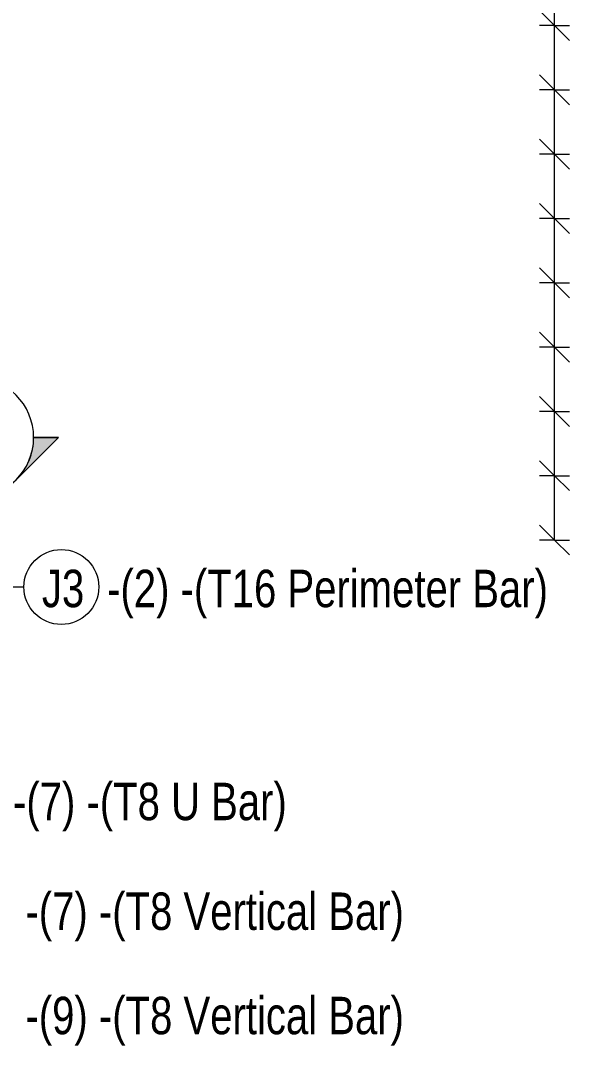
# Model space of a CAD drawing. Header units: millimetres. Extents: x 12491 to 23610, y -3081 to 6026.
# Drawn here: x 16603 to 18069, y -2711 to 26 of the extents above; entities that cross this region are included whole.
import ezdxf

# ---------------------------------------------------------------- set-up
doc = ezdxf.new("R2010")
doc.units = ezdxf.units.MM
for name, color, linetype, lineweight in [('A-ANNO-DIMS', 211, 'Continuous', 9), ('A-ANNO-DIMS-40', 211, 'Continuous', 9), ('G-ANNO-SYMB', 111, 'Continuous', 9), ('S-RBAR-IDEN', 171, 'Continuous', 9)]:
    doc.layers.add(name, color=color, linetype=linetype, lineweight=lineweight)
doc.styles.add('Nirmala UI Semilight', font='NirmalaS.ttf', dxfattribs={"width": 0.8, "height": 100})
doc.dimstyles.new('Arrow_Filled_-_2_5_NI_UI', dxfattribs={"dimscale": 304.8, "dimtxt": 104.736395, "dimasz": 0.262467, "dimexe": 0.131234, "dimexo": 0.0625, "dimgap": 0.131234, "dimtad": 1, "dimdec": 4, "dimzin": 0, "dimdsep": 46, "dimtxsty": 'Nirmala UI Semilight', "dimblk1": 'OBLIQUE', "dimblk2": 'OBLIQUE', "dimsah": 1, "dimcen": 0.09, "dimazin": 0, "dimtfac": 1, "dimtdec": 4, "dimtix": 1, "dimtmove": 0, "dimatfit": 3, "dimfxl": 0.131234, "dimfxlon": 1, "dimtvp": 1, "dimtolj": 1, "dimtzin": 0, "dimarcsym": 2})

# ---------------------------------------------------------------- blocks, each defined once
blk = doc.blocks.new('Detail View - M_Section Head - Filled SHOP DWG-1002450-Elevation Front 1')
at = {"layer": 'G-ANNO-SYMB'}
h = blk.add_hatch(color=256, dxfattribs=at)
edge = h.paths.add_edge_path()
edge.add_line((16252.2, 3732.8), (16318.5, 3732.8))
edge.add_arc((16478.5, 3732.8), 160, 180, 225)
edge.add_line((16365.4, 3619.7), (16252.2, 3732.8))
h = blk.add_hatch(color=256, dxfattribs=at)
edge = h.paths.add_edge_path()
edge.add_line((16704.8, 3732.8), (16591.6, 3619.7))
edge.add_arc((16478.5, 3732.8), 160, 315, 360)
edge.add_line((16638.5, 3732.8), (16704.8, 3732.8))
h = blk.add_hatch(color=256, dxfattribs=at)
edge = h.paths.add_edge_path()
edge.add_line((16478.5, 3506.5), (16365.4, 3619.7))
edge.add_arc((16478.5, 3732.8), 160, 225, 270)
edge.add_line((16478.5, 3572.8), (16478.5, 3506.5))
h = blk.add_hatch(color=256, dxfattribs=at)
edge = h.paths.add_edge_path()
edge.add_line((16478.5, 3506.5), (16478.5, 3572.8))
edge.add_arc((16478.5, 3732.8), 160, 270, 315)
edge.add_line((16591.6, 3619.7), (16478.5, 3506.5))
for p, q in [((16478.5, 3506.5), (16252.2, 3732.8)), ((16318.5, 3732.8), (16252.2, 3732.8)), ((16252.2, 3732.8), (16365.4, 3619.7)), ((16318.5, 3732.8), (16252.2, 3732.8)), ((16478.5, 3506.5), (16704.8, 3732.8)), ((16591.6, 3619.7), (16704.8, 3732.8)), ((16638.5, 3732.8), (16704.8, 3732.8)), ((16704.8, 3732.8), (16638.5, 3732.8)), ((16365.4, 3619.7), (16478.5, 3506.5)), ((16478.5, 3506.5), (16591.6, 3619.7)), ((16478.5, 3572.8), (16478.5, 3506.5)), ((16478.5, 3506.5), (16478.5, 3572.8))]:
    blk.add_line(p, q, dxfattribs=at)
for start, end in [(360, 180), (180, 360), (180, 225), (315, 0), (225, 270), (270, 315)]:
    blk.add_arc((16478.5, 3732.8), 160, start, end, dxfattribs=at)
blk = doc.blocks.new('M_Rebar Tag_rfa MARK - ARROW-794226-Elevation Front 1')
at = {"layer": 'S-RBAR-IDEN'}
blk.add_circle((16483.4, 3981.5), 100, dxfattribs=at)
blk = doc.blocks.new('DIMBLOCK138-Elevation Front 1')
at = {"layer": 'A-ANNO-DIMS-40'}
for p, q in [((18029, -1189.2), (17989, -1149.2)), ((18029, -1189.2), (17989, -1189.2)), ((18029, -1361), (18029, -1189.2)), ((18029, -1189.2), (18069, -1229.2)), ((18029, -1189.2), (18069, -1189.2)), ((18029, -1361), (17989, -1321)), ((18029, -1361), (17989, -1361)), ((18029, -1361), (18069, -1401)), ((18029, -1361), (18069, -1361))]:
    blk.add_line(p, q, dxfattribs=at)
blk = doc.blocks.new('_Oblique')
at = {"color": 0, "linetype": 'ByBlock', "lineweight": -2}
blk.add_line((-0.5, -0.5), (0.5, 0.5), dxfattribs=at)
blk = doc.blocks.new('DIMBLOCK139-Elevation Front 1')
at = {"layer": 'A-ANNO-DIMS-40'}
for p, q in [((18029, -1017.5), (17989, -977.5)), ((18029, -1017.5), (17989, -1017.5)), ((18029, -1189.2), (18029, -1017.5)), ((18029, -1017.5), (18069, -1057.5)), ((18029, -1017.5), (18069, -1017.5)), ((18029, -1189.2), (17989, -1149.2)), ((18029, -1189.2), (17989, -1189.2)), ((18029, -1189.2), (18069, -1229.2)), ((18029, -1189.2), (18069, -1189.2))]:
    blk.add_line(p, q, dxfattribs=at)
blk = doc.blocks.new('DIMBLOCK140-Elevation Front 1')
at = {"layer": 'A-ANNO-DIMS-40'}
for p, q in [((18029, -845.7), (17989, -805.7)), ((18029, -845.7), (17989, -845.7)), ((18029, -1017.5), (18029, -845.7)), ((18029, -845.7), (18069, -885.7)), ((18029, -845.7), (18069, -845.7)), ((18029, -1017.5), (17989, -977.5)), ((18029, -1017.5), (17989, -1017.5)), ((18029, -1017.5), (18069, -1057.5)), ((18029, -1017.5), (18069, -1017.5))]:
    blk.add_line(p, q, dxfattribs=at)
blk = doc.blocks.new('DIMBLOCK141-Elevation Front 1')
at = {"layer": 'A-ANNO-DIMS-40'}
for p, q in [((18029, -674), (17989, -634)), ((18029, -674), (17989, -674)), ((18029, -845.7), (18029, -674)), ((18029, -674), (18069, -714)), ((18029, -674), (18069, -674)), ((18029, -845.7), (17989, -805.7)), ((18029, -845.7), (17989, -845.7)), ((18029, -845.7), (18069, -885.7)), ((18029, -845.7), (18069, -845.7))]:
    blk.add_line(p, q, dxfattribs=at)
blk = doc.blocks.new('DIMBLOCK142-Elevation Front 1')
at = {"layer": 'A-ANNO-DIMS-40'}
for p, q in [((18029, -502.2), (17989, -462.2)), ((18029, -502.2), (17989, -502.2)), ((18029, -674), (18029, -502.2)), ((18029, -502.2), (18069, -542.2)), ((18029, -502.2), (18069, -502.2)), ((18029, -674), (17989, -634)), ((18029, -674), (17989, -674)), ((18029, -674), (18069, -714)), ((18029, -674), (18069, -674))]:
    blk.add_line(p, q, dxfattribs=at)
blk = doc.blocks.new('DIMBLOCK143-Elevation Front 1')
at = {"layer": 'A-ANNO-DIMS-40'}
for p, q in [((18029, -330.4), (17989, -290.4)), ((18029, -330.4), (17989, -330.4)), ((18029, -502.2), (18029, -330.4)), ((18029, -330.4), (18069, -370.4)), ((18029, -330.4), (18069, -330.4)), ((18029, -502.2), (17989, -462.2)), ((18029, -502.2), (17989, -502.2)), ((18029, -502.2), (18069, -542.2)), ((18029, -502.2), (18069, -502.2))]:
    blk.add_line(p, q, dxfattribs=at)
blk = doc.blocks.new('DIMBLOCK144-Elevation Front 1')
at = {"layer": 'A-ANNO-DIMS-40'}
for p, q in [((18029, -158.7), (17989, -118.7)), ((18029, -158.7), (17989, -158.7)), ((18029, -330.4), (18029, -158.7)), ((18029, -158.7), (18069, -198.7)), ((18029, -158.7), (18069, -158.7)), ((18029, -330.4), (17989, -290.4)), ((18029, -330.4), (17989, -330.4)), ((18029, -330.4), (18069, -370.4)), ((18029, -330.4), (18069, -330.4))]:
    blk.add_line(p, q, dxfattribs=at)
blk = doc.blocks.new('DIMBLOCK145-Elevation Front 1')
at = {"layer": 'A-ANNO-DIMS-40'}
for p, q in [((18029, 13.1), (17989, 53.1)), ((18029, 13.1), (17989, 13.1)), ((18029, -158.7), (18029, 13.1)), ((18029, 13.1), (18069, -26.9)), ((18029, 13.1), (18069, 13.1)), ((18029, -158.7), (17989, -118.7)), ((18029, -158.7), (17989, -158.7)), ((18029, -158.7), (18069, -198.7)), ((18029, -158.7), (18069, -158.7))]:
    blk.add_line(p, q, dxfattribs=at)
blk = doc.blocks.new('DIMBLOCK146-Elevation Front 1')
at = {"layer": 'A-ANNO-DIMS-40'}
for p, q in [((18029, 184.8), (17989, 224.8)), ((18029, 184.8), (17989, 184.8)), ((18029, 13.1), (18029, 184.8)), ((18029, 184.8), (18069, 144.8)), ((18029, 184.8), (18069, 184.8)), ((18029, 13.1), (17989, 53.1)), ((18029, 13.1), (17989, 13.1)), ((18029, 13.1), (18069, -26.9)), ((18029, 13.1), (18069, 13.1))]:
    blk.add_line(p, q, dxfattribs=at)
blk = doc.blocks.new('DIMBLOCK167-Elevation Front 1')
at = {"layer": 'A-ANNO-DIMS-40'}
for p, q in [((18029, 3620), (17989, 3660)), ((18029, 3620), (17989, 3620)), ((18029, -1361), (18029, 3620)), ((18029, 3448.2), (18029, 3620)), ((18029, 3620), (18069, 3580)), ((18029, 3620), (18069, 3620)), ((18029, 3448.2), (17989, 3488.2)), ((18029, 3448.2), (17989, 3448.2)), ((18029, 3276.5), (18029, 3448.2)), ((18029, 3448.2), (18069, 3408.2)), ((18029, 3448.2), (18069, 3448.2)), ((18029, 3276.5), (17989, 3316.5)), ((18029, 3276.5), (17989, 3276.5)), ((18029, 3104.7), (18029, 3276.5)), ((18029, 3276.5), (18069, 3236.5)), ((18029, 3276.5), (18069, 3276.5)), ((18029, 3104.7), (17989, 3144.7)), ((18029, 3104.7), (17989, 3104.7)), ((18029, 2933), (18029, 3104.7)), ((18029, 3104.7), (18069, 3064.7)), ((18029, 3104.7), (18069, 3104.7)), ((18029, 2933), (17989, 2973)), ((18029, 2933), (17989, 2933)), ((18029, 2761.2), (18029, 2933)), ((18029, 2933), (18069, 2893)), ((18029, 2933), (18069, 2933)), ((18029, 2761.2), (17989, 2801.2)), ((18029, 2761.2), (17989, 2761.2)), ((18029, 2589.4), (18029, 2761.2)), ((18029, 2761.2), (18069, 2721.2)), ((18029, 2761.2), (18069, 2761.2)), ((18029, 2589.4), (17989, 2629.4)), ((18029, 2589.4), (17989, 2589.4)), ((18029, 2417.7), (18029, 2589.4)), ((18029, 2589.4), (18069, 2549.4)), ((18029, 2589.4), (18069, 2589.4)), ((18029, 2417.7), (17989, 2457.7)), ((18029, 2417.7), (17989, 2417.7)), ((18029, 2245.9), (18029, 2417.7)), ((18029, 2417.7), (18069, 2377.7)), ((18029, 2417.7), (18069, 2417.7)), ((18029, 2245.9), (17989, 2285.9)), ((18029, 2245.9), (17989, 2245.9)), ((18029, 2074.2), (18029, 2245.9)), ((18029, 2245.9), (18069, 2205.9)), ((18029, 2245.9), (18069, 2245.9)), ((18029, 2074.2), (17989, 2114.2)), ((18029, 2074.2), (17989, 2074.2)), ((18029, 1902.4), (18029, 2074.2)), ((18029, 2074.2), (18069, 2034.2)), ((18029, 2074.2), (18069, 2074.2)), ((18029, 1902.4), (17989, 1942.4)), ((18029, 1902.4), (17989, 1902.4)), ((18029, 1730.7), (18029, 1902.4)), ((18029, 1902.4), (18069, 1862.4)), ((18029, 1902.4), (18069, 1902.4)), ((18029, 1730.7), (17989, 1770.7)), ((18029, 1730.7), (17989, 1730.7)), ((18029, 1558.9), (18029, 1730.7)), ((18029, 1730.7), (18069, 1690.7)), ((18029, 1730.7), (18069, 1730.7)), ((18029, 1558.9), (17989, 1598.9)), ((18029, 1558.9), (17989, 1558.9)), ((18029, 1387.1), (18029, 1558.9)), ((18029, 1558.9), (18069, 1518.9)), ((18029, 1558.9), (18069, 1558.9)), ((18029, 1387.1), (17989, 1427.1)), ((18029, 1387.1), (17989, 1387.1)), ((18029, 1215.4), (18029, 1387.1)), ((18029, 1387.1), (18069, 1347.1)), ((18029, 1387.1), (18069, 1387.1)), ((18029, 1215.4), (17989, 1255.4)), ((18029, 1215.4), (17989, 1215.4)), ((18029, 1043.6), (18029, 1215.4)), ((18029, 1215.4), (18069, 1175.4)), ((18029, 1215.4), (18069, 1215.4)), ((18029, 1043.6), (17989, 1083.6)), ((18029, 1043.6), (17989, 1043.6)), ((18029, 871.9), (18029, 1043.6)), ((18029, 1043.6), (18069, 1003.6)), ((18029, 1043.6), (18069, 1043.6)), ((18029, 871.9), (17989, 911.9)), ((18029, 871.9), (17989, 871.9)), ((18029, 700.1), (18029, 871.9)), ((18029, 871.9), (18069, 831.9)), ((18029, 871.9), (18069, 871.9)), ((18029, 700.1), (17989, 740.1)), ((18029, 700.1), (17989, 700.1)), ((18029, 528.3), (18029, 700.1)), ((18029, 700.1), (18069, 660.1)), ((18029, 700.1), (18069, 700.1)), ((18029, 528.3), (17989, 568.3)), ((18029, 528.3), (17989, 528.3)), ((18029, 356.6), (18029, 528.3)), ((18029, 528.3), (18069, 488.3)), ((18029, 528.3), (18069, 528.3)), ((18029, 356.6), (17989, 396.6)), ((18029, 356.6), (17989, 356.6)), ((18029, 184.8), (18029, 356.6)), ((18029, 356.6), (18069, 316.6)), ((18029, 356.6), (18069, 356.6)), ((18029, 184.8), (17989, 224.8)), ((18029, 184.8), (17989, 184.8)), ((18029, 13.1), (18029, 184.8)), ((18029, 184.8), (18069, 144.8)), ((18029, 184.8), (18069, 184.8)), ((18029, 13.1), (17989, 53.1)), ((18029, 13.1), (17989, 13.1)), ((18029, -158.7), (18029, 13.1)), ((18029, 13.1), (18069, -26.9)), ((18029, 13.1), (18069, 13.1)), ((18029, -158.7), (17989, -118.7)), ((18029, -158.7), (17989, -158.7)), ((18029, -330.4), (18029, -158.7)), ((18029, -158.7), (18069, -198.7)), ((18029, -158.7), (18069, -158.7)), ((18029, -330.4), (17989, -290.4)), ((18029, -330.4), (17989, -330.4)), ((18029, -502.2), (18029, -330.4)), ((18029, -330.4), (18069, -370.4)), ((18029, -330.4), (18069, -330.4)), ((18029, -502.2), (17989, -462.2)), ((18029, -502.2), (17989, -502.2)), ((18029, -674), (18029, -502.2)), ((18029, -502.2), (18069, -542.2)), ((18029, -502.2), (18069, -502.2)), ((18029, -674), (17989, -634)), ((18029, -674), (17989, -674)), ((18029, -845.7), (18029, -674)), ((18029, -674), (18069, -714)), ((18029, -674), (18069, -674)), ((18029, -845.7), (17989, -805.7)), ((18029, -845.7), (17989, -845.7)), ((18029, -1017.5), (18029, -845.7)), ((18029, -845.7), (18069, -885.7)), ((18029, -845.7), (18069, -845.7)), ((18029, -1017.5), (17989, -977.5)), ((18029, -1017.5), (17989, -1017.5)), ((18029, -1189.2), (18029, -1017.5)), ((18029, -1017.5), (18069, -1057.5)), ((18029, -1017.5), (18069, -1017.5)), ((18029, -1189.2), (17989, -1149.2)), ((18029, -1189.2), (17989, -1189.2)), ((18029, -1361), (18029, -1189.2)), ((18029, -1189.2), (18069, -1229.2)), ((18029, -1189.2), (18069, -1189.2)), ((18029, -1361), (17989, -1321)), ((18029, -1361), (17989, -1361)), ((18029, -1361), (18069, -1401)), ((18029, -1361), (18069, -1361))]:
    blk.add_line(p, q, dxfattribs=at)
blk = doc.blocks.new('_None')

msp = doc.modelspace()

# ---------------------------------------------------------------- linework, layer by layer
at = {"layer": 'S-RBAR-IDEN'}
msp.add_line((16221.01672, -1486.42195), (16612.41781, -1486.42195), dxfattribs=at)

# ---------------------------------------------------------------- block references
at = {"layer": 'G-ANNO-SYMB'}
msp.add_blockref('Detail View - M_Section Head - Filled SHOP DWG-1002450-Elevation Front 1', (0, -4820), dxfattribs=at)
at = {"layer": 'S-RBAR-IDEN'}
msp.add_blockref('M_Rebar Tag_rfa MARK - ARROW-794226-Elevation Front 1', (229.04483, -5467.92804), dxfattribs=at)

# ---------------------------------------------------------------- texts
at = {"layer": 'S-RBAR-IDEN', "char_height": 100, "attachment_point": 1, "style": 'Nirmala UI Semilight'}
for s, insert, width in [('J3', (16660.60865, -1440.34005), 118.0084), ('-(2) -(T16 Perimeter Bar)', (16834.62916, -1440.34005), 1398.143), ('-(7) -(T8 U Bar)', (16583.39367, -2009.17447), 869.6706), ('-(7) -(T8 Vertical Bar)', (16616.558, -2302.28159), 1213.4342), ('-(9) -(T8 Vertical Bar)', (16616.558, -2580.77271), 1215.9996)]:
    msp.add_mtext(s, dxfattribs=dict(at, insert=insert, width=width))

# ---------------------------------------------------------------- dimensions: what is measured, and where the dimension line sits
at = {"layer": 'A-ANNO-DIMS'}
for base, p1, p2, text, override, picture, middle in [((18028.97811, 3620), (17988.97811, -1361), (17988.97811, 3620), '4981', {"dimpost": '<>', "dimblk1": 'None', "dimblk2": 'None', "dimsah": 1, "dimfxl": 4981}, 'DIMBLOCK167-Elevation Front 1', (17936.99066, 1129.5)), ((18028.97811, 184.82759), (17988.97811, 13.06897), (17988.97811, 184.82759), ' ', {"dimpost": '<>', "dimfxl": 171.758621}, 'DIMBLOCK146-Elevation Front 1', (18028.97811, 98.94828)), ((18028.97811, 13.06897), (17988.97811, -158.68966), (17988.97811, 13.06897), ' ', {"dimpost": '<>', "dimfxl": 171.758621}, 'DIMBLOCK145-Elevation Front 1', (18028.97811, -72.81034)), ((18028.97811, -158.68966), (17988.97811, -330.44828), (17988.97811, -158.68966), ' ', {"dimpost": '<>', "dimfxl": 171.758621}, 'DIMBLOCK144-Elevation Front 1', (18028.97811, -244.56897)), ((18028.97811, -330.44828), (17988.97811, -502.2069), (17988.97811, -330.44828), ' ', {"dimpost": '<>', "dimfxl": 171.758621}, 'DIMBLOCK143-Elevation Front 1', (18028.97811, -416.32759)), ((18028.97811, -502.2069), (17988.97811, -673.96552), (17988.97811, -502.2069), ' ', {"dimpost": '<>', "dimfxl": 171.758621}, 'DIMBLOCK142-Elevation Front 1', (18028.97811, -588.08621)), ((18028.97811, -673.96552), (17988.97811, -845.72414), (17988.97811, -673.96552), ' ', {"dimpost": '<>', "dimfxl": 171.758621}, 'DIMBLOCK141-Elevation Front 1', (18028.97811, -759.84483)), ((18028.97811, -845.72414), (17988.97811, -1017.48276), (17988.97811, -845.72414), ' ', {"dimpost": '<>', "dimfxl": 171.758621}, 'DIMBLOCK140-Elevation Front 1', (18028.97811, -931.60345)), ((18028.97811, -1017.48276), (17988.97811, -1189.24138), (17988.97811, -1017.48276), ' ', {"dimpost": '<>', "dimfxl": 171.758621}, 'DIMBLOCK139-Elevation Front 1', (18028.97811, -1103.36207)), ((18028.97811, -1189.24138), (17988.97811, -1361), (17988.97811, -1189.24138), ' ', {"dimpost": '<>', "dimfxl": 171.758621}, 'DIMBLOCK138-Elevation Front 1', (18028.97811, -1275.12069))]:
    dim = msp.add_linear_dim(base=base, p1=p1, p2=p2, angle=90, text=text, dimstyle='Arrow_Filled_-_2_5_NI_UI', override=override, dxfattribs=at)
    dim.commit()
    dim.dimension.update_dxf_attribs({"geometry": picture, "text_midpoint": middle})

doc.saveas('drawing.dxf')
